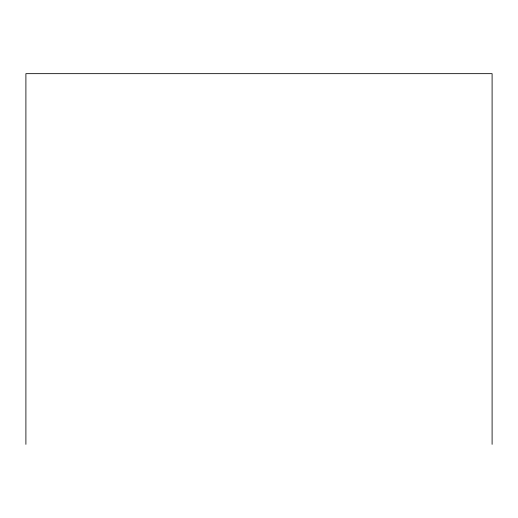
<?xml version="1.0" encoding="UTF-8"?>
<svg xmlns="http://www.w3.org/2000/svg" width="518" height="518" viewBox="0 0 518 518"><rect width="100%" height="100%" fill="white"/><g stroke="black" fill="none" stroke-linecap="round" stroke-linejoin="round"><path stroke-width="0.78" d="M492.1 444.34L492.1 73.66L25.9 73.66L25.9 444.34"/></g></svg>
